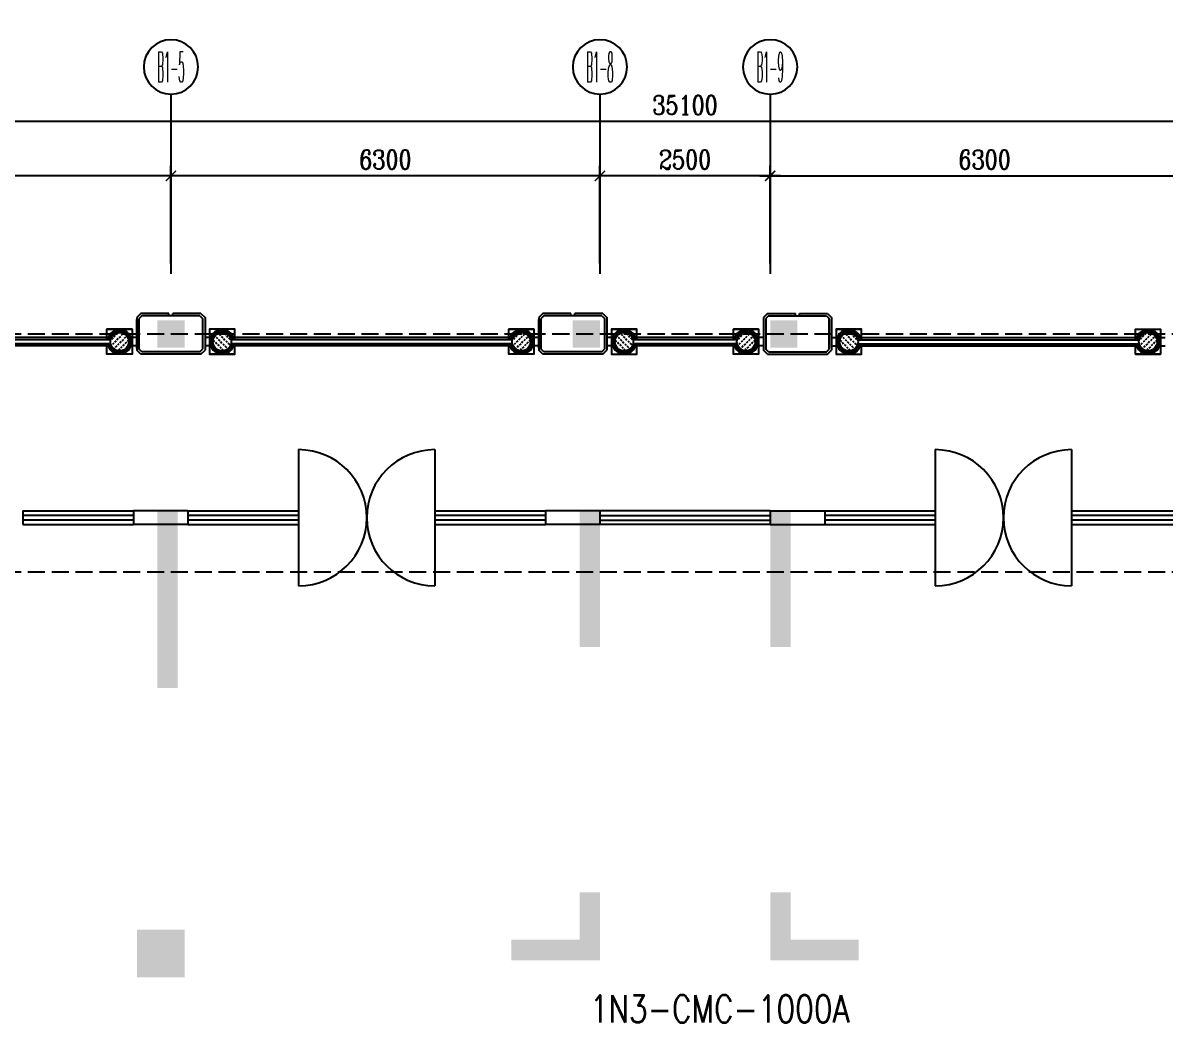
# Model space of a CAD drawing. Extents: x 3476 to 122276, y -94307 to -10307.
# Drawn here: x 36223 to 52998, y -68131 to -53423 of the extents above; entities that cross this region are included whole.
import ezdxf
from ezdxf.enums import TextEntityAlignment as Align

# ---------------------------------------------------------------- set-up
doc = ezdxf.new("R2010")
doc.units = 0
doc.header["$LTSCALE"] = 1000
doc.header["$MEASUREMENT"] = 0
doc.linetypes.add('DASH', pattern=[0.35, 0.25, -0.1])
doc.layers.get('0').update_dxf_attribs({"linetype": 'CONTINUOUS'})
doc.layers.get('DEFPOINTS').update_dxf_attribs({"linetype": 'CONTINUOUS'})
for name, color, linetype in [('AXIS', 7, 'CONTINUOUS'), ('AXIS_TEXT', 7, 'CONTINUOUS'), ('COLUMN', 252, 'CONTINUOUS'), ('DJ', 4, 'CONTINUOUS'), ('KT', 7, 'CONTINUOUS'), ('WALL', 7, 'CONTINUOUS'), ('WINDOW', 7, 'CONTINUOUS'), ('柱', 252, 'CONTINUOUS')]:
    doc.layers.add(name, color=color, linetype=linetype)
doc.styles.add('_HZTXT', font='txt.shx', dxfattribs={"width": 0.8, "bigfont": 'hztxt.shx'})
doc.styles.add('COMPLEX', font='COMPLEX.shx', dxfattribs={"width": 0.8})
doc.styles.add('DIM_FONT', font='romanc.shx', dxfattribs={"width": 0.8})
doc.dimstyles.new('S100', dxfattribs={"dimtxt": 280, "dimasz": 150, "dimexe": 150, "dimexo": 150, "dimgap": 100, "dimtad": 1, "dimdec": 0, "dimzin": 0, "dimdsep": 46, "dimtxsty": 'DIM_FONT', "dimblk": '_DIMX', "dimblk1": 'ARCHTICK', "dimblk2": 'ARCHTICK', "dimsah": 1, "dimcen": 0.09, "dimdle": 150, "dimclrt": 7, "dimadec": 0, "dimazin": 0, "dimtfac": 1, "dimtdec": 0, "dimtix": 1, "dimtmove": 2, "dimatfit": 3, "dimldrblk": 'ARCHTICK', "dimfxl": 0, "dimtolj": 1, "dimtzin": 0, "dimarcsym": 0})

# ---------------------------------------------------------------- blocks, each defined once
blk = doc.blocks.new('_FZH')
blk.add_solid([(-0.5, -0.5), (0.5, -0.5), (-0.5, 0.5), (0.5, 0.5)])
blk = doc.blocks.new('_AXISO')
blk.add_circle((0, 0), 0.5)
at = {"layer": 'AXIS_TEXT', "style": 'COMPLEX', "width": 1.041667}
blk.add_attdef('A', text='', height=0.56, dxfattribs=at).set_placement((-0.25, -0.28), (0.25, -0.28), align=Align.FIT)
blk = doc.blocks.new('_ARCHTICK')
at = {"color": 0, "linetype": 'ByBlock', "const_width": 0.15}
blk.add_lwpolyline([(-0.5, -0.5), (0.5, 0.5)], dxfattribs=at)
blk = doc.blocks.new('*D834')
at = {"color": 0, "linetype": 'ByBlock'}
for p, q in [((28398, -76997), (28398, -74760)), ((63498, -76997), (63498, -74760)), ((63648, -74910), (28248, -74910))]:
    blk.add_line(p, q, dxfattribs=at)
at = {"layer": 'DEFPOINTS', "color": 0, "linetype": 'ByBlock'}
for p in [(28398, -74910), (28398, -77147), (63498, -77147)]:
    blk.add_point(p, dxfattribs=at)
at = {"color": 0, "linetype": 'ByBlock', "xscale": 150, "yscale": 150, "zscale": 150, "rotation": 180}
blk.add_blockref('_ARCHTICK', (28398, -74910), dxfattribs=at)
at = {"color": 0, "linetype": 'ByBlock', "xscale": 150, "yscale": 150, "zscale": 150}
blk.add_blockref('_ARCHTICK', (63498, -74910), dxfattribs=at)
at = {"color": 7, "linetype": 'ByBlock', "insert": (45948, -74670), "char_height": 280, "attachment_point": 5, "style": 'DIM_FONT'}
blk.add_mtext('\\A1;35100', dxfattribs=at)
blk = doc.blocks.new('_DIMX')
blk.add_line((-150, 0), (150, 0))
at = {"const_width": 50}
blk.add_lwpolyline([(-70, -70), (70, 70)], dxfattribs=at)
blk = doc.blocks.new('*D839')
at = {"color": 0, "linetype": 'ByBlock'}
for p, q in [((32298, -76997), (32298, -75560)), ((38398, -76997), (38398, -75560)), ((38548, -75710), (32148, -75710))]:
    blk.add_line(p, q, dxfattribs=at)
at = {"layer": 'DEFPOINTS', "color": 0, "linetype": 'ByBlock'}
for p in [(32298, -75710), (32298, -77147), (38398, -77147)]:
    blk.add_point(p, dxfattribs=at)
at = {"color": 0, "linetype": 'ByBlock', "xscale": 150, "yscale": 150, "zscale": 150, "rotation": 180}
blk.add_blockref('_ARCHTICK', (32298, -75710), dxfattribs=at)
at = {"color": 0, "linetype": 'ByBlock', "xscale": 150, "yscale": 150, "zscale": 150}
blk.add_blockref('_ARCHTICK', (38398, -75710), dxfattribs=at)
at = {"color": 7, "linetype": 'ByBlock', "insert": (35348, -75470), "char_height": 280, "attachment_point": 5, "style": 'DIM_FONT'}
blk.add_mtext('\\A1;6100', dxfattribs=at)
blk = doc.blocks.new('*D841')
at = {"color": 0, "linetype": 'ByBlock'}
for p, q in [((44698, -76997), (44698, -75560)), ((47198, -76997), (47198, -75560)), ((47348, -75710), (44548, -75710))]:
    blk.add_line(p, q, dxfattribs=at)
at = {"layer": 'DEFPOINTS', "color": 0, "linetype": 'ByBlock'}
for p in [(44698, -75710), (44698, -77147), (47198, -77147)]:
    blk.add_point(p, dxfattribs=at)
at = {"color": 0, "linetype": 'ByBlock', "xscale": 150, "yscale": 150, "zscale": 150, "rotation": 180}
blk.add_blockref('_ARCHTICK', (44698, -75710), dxfattribs=at)
at = {"color": 0, "linetype": 'ByBlock', "xscale": 150, "yscale": 150, "zscale": 150}
blk.add_blockref('_ARCHTICK', (47198, -75710), dxfattribs=at)
at = {"color": 7, "linetype": 'ByBlock', "insert": (45948, -75470), "char_height": 280, "attachment_point": 5, "style": 'DIM_FONT'}
blk.add_mtext('\\A1;2500', dxfattribs=at)
blk = doc.blocks.new('*D844')
at = {"color": 0, "linetype": 'ByBlock'}
for p, q in [((47198, -76997), (47198, -75560)), ((53498, -76997), (53498, -75560)), ((47048, -75710), (53648, -75710))]:
    blk.add_line(p, q, dxfattribs=at)
at = {"layer": 'DEFPOINTS', "color": 0, "linetype": 'ByBlock'}
for p in [(53498, -75710), (47198, -77147), (53498, -77147)]:
    blk.add_point(p, dxfattribs=at)
at = {"color": 0, "linetype": 'ByBlock', "xscale": 150, "yscale": 150, "zscale": 150, "rotation": 180}
blk.add_blockref('_ARCHTICK', (47198, -75710), dxfattribs=at)
at = {"color": 0, "linetype": 'ByBlock', "xscale": 150, "yscale": 150, "zscale": 150}
blk.add_blockref('_ARCHTICK', (53498, -75710), dxfattribs=at)
at = {"color": 7, "linetype": 'ByBlock', "insert": (50348, -75470), "char_height": 280, "attachment_point": 5, "style": 'DIM_FONT'}
blk.add_mtext('\\A1;6300', dxfattribs=at)
blk = doc.blocks.new('*D852')
at = {"color": 0, "linetype": 'ByBlock'}
for p, q in [((38398, -76997), (38398, -75560)), ((44698, -76997), (44698, -75560)), ((44848, -75710), (38248, -75710))]:
    blk.add_line(p, q, dxfattribs=at)
at = {"layer": 'DEFPOINTS', "color": 0, "linetype": 'ByBlock'}
for p in [(38398, -75710), (38398, -77147), (44698, -77147)]:
    blk.add_point(p, dxfattribs=at)
at = {"color": 0, "linetype": 'ByBlock', "xscale": 150, "yscale": 150, "zscale": 150, "rotation": 180}
blk.add_blockref('_ARCHTICK', (38398, -75710), dxfattribs=at)
at = {"color": 0, "linetype": 'ByBlock', "xscale": 150, "yscale": 150, "zscale": 150}
blk.add_blockref('_ARCHTICK', (44698, -75710), dxfattribs=at)
at = {"color": 7, "linetype": 'ByBlock', "insert": (41548, -75470), "char_height": 280, "attachment_point": 5, "style": 'DIM_FONT'}
blk.add_mtext('\\A1;6300', dxfattribs=at)
blk = doc.blocks.new('M_B0OPK')
for p, q in [((-0.5, 0.5), (0.5, 0.5)), ((0.5, 0.167), (-0.5, 0.167)), ((0.5, -0.167), (-0.5, -0.167)), ((-0.5, -0.5), (0.5, -0.5))]:
    blk.add_line(p, q)

msp = doc.modelspace()

# ---------------------------------------------------------------- hatches: boundary and pattern name
h = msp.add_hatch()
h.set_pattern_fill('天然石材', color=256, scale=244.712991, angle=180, style=0)
h.set_pattern_definition([(225, (-25729.7, -59424.4), (432.5955, -432.5955), []), (225, (-25772.976, -59424.41), (43.259554, -43.259554), [30.589124, -15.29456])])
h.paths.add_polyline_path([(37778.3, -58107.3, 1), (37508.3, -58107.3, 1)])
h = msp.add_hatch()
h.set_pattern_fill('天然石材', color=256, scale=244.712991, angle=180, style=0)
h.set_pattern_definition([(315, (102522.86, -59424.4), (-432.5955, -432.5955), []), (315, (102566.12, -59424.41), (-43.259554, -43.259554), [30.589124, -15.29456])])
h.paths.add_polyline_path([(39284.8, -58107.3, 1), (39014.8, -58107.3, 1)])
h = msp.add_hatch()
h.set_pattern_fill('天然石材', color=256, scale=244.712991, angle=180, style=0)
h.set_pattern_definition([(225, (-19829.7, -59424.4), (432.5955, -432.5955), []), (225, (-19872.976, -59424.41), (43.259554, -43.259554), [30.589124, -15.29456])])
h.paths.add_polyline_path([(43678.3, -58107.3, 1), (43408.3, -58107.3, 1)])
h = msp.add_hatch()
h.set_pattern_fill('天然石材', color=256, scale=244.712991, angle=180, style=0)
h.set_pattern_definition([(315, (108426.16, -59424.4), (-432.5955, -432.5955), []), (315, (108469.42, -59424.41), (-43.259554, -43.259554), [30.589124, -15.29456])])
h.paths.add_polyline_path([(45188.1, -58107.3, 1), (44918.1, -58107.3, 1)])
h = msp.add_hatch()
h.set_pattern_fill('天然石材', color=256, scale=244.712991, angle=180, style=0)
h.set_pattern_definition([(225, (-16529.7, -59424.4), (432.5955, -432.5955), []), (225, (-16572.976, -59424.41), (43.259554, -43.259554), [30.589124, -15.29456])])
h.paths.add_polyline_path([(46978.3, -58107.3, 1), (46708.3, -58107.3, 1)])
h = msp.add_hatch()
h.set_pattern_fill('天然石材', color=256, scale=244.712991, angle=180, style=0)
h.set_pattern_definition([(315, (111726.16, -59424.4), (-432.5955, -432.5955), []), (315, (111769.42, -59424.41), (-43.259554, -43.259554), [30.589124, -15.29456])])
h.paths.add_polyline_path([(48488.1, -58107.3, 1), (48218.1, -58107.3, 1)])
h = msp.add_hatch()
h.set_pattern_fill('天然石材', color=256, scale=244.712991, angle=180, style=0)
h.set_pattern_definition([(225, (-10626.4, -59424.4), (432.5955, -432.5955), []), (225, (-10669.676, -59424.41), (43.259554, -43.259554), [30.589124, -15.29456])])
h.paths.add_polyline_path([(52881.6, -58107.3, 1), (52611.6, -58107.3, 1)])
at = {"layer": '柱'}
h = msp.add_hatch(color=252, dxfattribs=at)
h.paths.add_polyline_path([(44398.2, -66192.3), (44698.2, -66192.3), (44698.2, -67192.3), (43398.2, -67192.3), (43398.2, -66892.3), (44398.2, -66892.3)])
h.paths.add_polyline_path([(28898.2, -60592.3), (28398.2, -60592.3), (28398.2, -63592.3), (28698.2, -63592.3), (28698.2, -60892.3), (28898.2, -60892.3)])
h.paths.add_polyline_path([(28398.2, -68192.3), (28698.2, -68192.3), (28698.2, -69692.3), (28898.2, -69692.3), (28898.2, -69992.3), (28398.2, -69992.3)])
h.paths.add_polyline_path([(34998.2, -73192.3), (35498.2, -73192.3), (35498.2, -75182.3), (35198.2, -75182.3), (35198.2, -73492.3), (34998.2, -73492.3)])
h.paths.add_polyline_path([(30998.2, -77892.3), (31298.2, -77892.3), (31298.2, -79592.3), (31648.2, -79592.3), (31648.2, -79892.3), (30998.2, -79892.3)])
h.paths.add_polyline_path([(31498.2, -74392.3), (30998.2, -74392.3), (30998.2, -75992.3), (31298.2, -75992.3), (31298.2, -74692.3), (31498.2, -74692.3)])
h.paths.add_polyline_path([(34198.2, -79592.3), (34198.2, -79892.3), (35598.2, -79892.3), (35598.2, -79592.3), (34998.2, -79592.3), (34998.2, -78892.3), (34698.2, -78892.3), (34698.2, -79592.3)])
h.paths.add_polyline_path([(40098.2, -78792.3), (40398.2, -78792.3), (40398.2, -80392.3), (40098.2, -80392.3)])
h.paths.add_polyline_path([(32098.2, -67442.3), (32798.2, -67442.3), (32798.2, -66742.3), (32098.2, -66742.3)])
h.paths.add_polyline_path([(32098.2, -70242.3), (32798.2, -70242.3), (32798.2, -69542.3), (32098.2, -69542.3)])
h.paths.add_polyline_path([(31798.2, -60592.3), (32598.2, -60592.3), (32598.2, -61892.3), (32598.2, -62092.3), (32298.2, -62092.3), (32298.2, -60892.3), (31798.2, -60892.3)])
h.paths.add_polyline_path([(40398.2, -73192.3), (40398.2, -73492.3), (38398.2, -73492.3), (38398.2, -73192.3)])
h.paths.add_polyline_path([(37898.2, -70242.3), (38598.2, -70242.3), (38598.2, -69542.3), (37898.2, -69542.3)])
h.paths.add_polyline_path([(37898.2, -67442.3), (38598.2, -67442.3), (38598.2, -66742.3), (37898.2, -66742.3)])
h.paths.add_polyline_path([(43498.2, -71592.3), (43498.2, -71292.3), (42698.2, -71292.3), (42698.2, -73892.3), (43598.2, -73892.3), (43598.2, -73592.3), (42998.2, -73592.3), (42998.2, -71592.3)])
h.paths.add_polyline_path([(42998.2, -71592.3), (42998.2, -73592.3)], flags=16)
h.paths.add_polyline_path([(38198.2, -63192.3), (38498.2, -63192.3), (38498.2, -60592.3), (38198.2, -60592.3)])
h.paths.add_polyline_path([(60098.2, -60592.3), (59298.2, -60592.3), (59298.2, -61892.3), (59298.2, -62092.3), (59598.2, -62092.3), (59598.2, -60892.3), (60098.2, -60892.3)])
h.paths.add_polyline_path([(59798.2, -67442.3), (59098.2, -67442.3), (59098.2, -66742.3), (59798.2, -66742.3)])
h.paths.add_polyline_path([(59798.2, -70242.3), (59098.2, -70242.3), (59098.2, -69542.3), (59798.2, -69542.3)])
h.paths.add_polyline_path([(56898.2, -73192.3), (56398.2, -73192.3), (56398.2, -75182.3), (56698.2, -75182.3), (56698.2, -73492.3), (56898.2, -73492.3)])
h.paths.add_polyline_path([(51798.2, -78792.3), (51498.2, -78792.3), (51498.2, -80392.3), (51798.2, -80392.3)])
h.paths.add_polyline_path([(47498.2, -78392.3), (47198.2, -78392.3), (47198.2, -80392.3), (47498.2, -80392.3)])
h.paths.add_polyline_path([(44398.2, -78392.3), (44698.2, -78392.3), (44698.2, -80392.3), (44398.2, -80392.3)])
h.paths.add_polyline_path([(57698.2, -79592.3), (57698.2, -79892.3), (56298.2, -79892.3), (56298.2, -79592.3), (56898.2, -79592.3), (56898.2, -78892.3), (57198.2, -78892.3), (57198.2, -79592.3)])
h.paths.add_polyline_path([(51498.2, -73192.3), (51498.2, -73492.3), (53498.2, -73492.3), (53498.2, -73192.3)])
h.paths.add_polyline_path([(47498.2, -66192.3), (47198.2, -66192.3), (47198.2, -67192.3), (48498.2, -67192.3), (48498.2, -66892.3), (47498.2, -66892.3)])
h.paths.add_polyline_path([(44598.2, -71592.3), (44598.2, -71292.3), (45398.2, -71292.3), (45398.2, -73892.3), (44498.2, -73892.3), (44498.2, -73592.3), (45098.2, -73592.3), (45098.2, -71592.3)])
h.paths.add_polyline_path([(47298.2, -71592.3), (47298.2, -71292.3), (46498.2, -71292.3), (46498.2, -73892.3), (47398.2, -73892.3), (47398.2, -73592.3), (46798.2, -73592.3), (46798.2, -71592.3)])
h.paths.add_polyline_path([(48898.2, -71592.3), (48898.2, -73592.3)], flags=16)
h.paths.add_polyline_path([(48398.2, -71592.3), (48398.2, -71292.3), (49198.2, -71292.3), (49198.2, -73892.3), (48298.2, -73892.3), (48298.2, -73592.3), (48898.2, -73592.3), (48898.2, -71592.3)])
h.paths.add_polyline_path([(44398.2, -62592.3), (44698.2, -62592.3), (44698.2, -60592.3), (44398.2, -60592.3)])
h.paths.add_polyline_path([(47498.2, -62592.3), (47198.2, -62592.3), (47198.2, -60592.3), (47498.2, -60592.3)])
h.paths.add_polyline_path([(53998.2, -70242.3), (53298.2, -70242.3), (53298.2, -69542.3), (53998.2, -69542.3)])
h.paths.add_polyline_path([(53998.2, -67442.3), (53298.2, -67442.3), (53298.2, -66742.3), (53998.2, -66742.3)])
h.paths.add_polyline_path([(53698.2, -63192.3), (53398.2, -63192.3), (53398.2, -60592.3), (53698.2, -60592.3)])
h.paths.add_polyline_path([(60898.2, -77892.3), (60598.2, -77892.3), (60598.2, -79592.3), (60248.2, -79592.3), (60248.2, -79892.3), (60898.2, -79892.3)])
h.paths.add_polyline_path([(60398.2, -74392.3), (60898.2, -74392.3), (60898.2, -75992.3), (60598.2, -75992.3), (60598.2, -74692.3), (60398.2, -74692.3)])
h.paths.add_polyline_path([(62998.2, -60592.3), (63498.2, -60592.3), (63498.2, -63592.3), (63198.2, -63592.3), (63198.2, -60892.3), (62998.2, -60892.3)])
h.paths.add_polyline_path([(63498.2, -68192.3), (63198.2, -68192.3), (63198.2, -69692.3), (62998.2, -69692.3), (62998.2, -69992.3), (63498.2, -69992.3)])
edge = h.paths.add_edge_path()
edge.add_line((25932.4, -60592.3), (64529, -60592.3))
edge = h.paths.add_edge_path()
edge.add_line((63498.2, -82697.2), (63498.2, -56401.3))

# ---------------------------------------------------------------- linework, layer by layer
for p, q in [((37828.2, -57922.4), (37458.4, -57922.4)), ((39334.7, -57922.4), (38964.9, -57922.4)), ((43728.2, -57922.4), (43358.4, -57922.4)), ((44868.2, -57922.4), (45238, -57922.4)), ((47028.2, -57922.4), (46658.4, -57922.4)), ((48168.2, -57922.4), (48538, -57922.4)), ((52561.7, -57922.4), (52931.5, -57922.4)), ((37828.2, -58292.2), (37458.4, -58292.2)), ((39334.7, -58292.2), (38964.9, -58292.2)), ((43728.2, -58292.2), (43358.4, -58292.2)), ((44868.2, -58292.2), (45238, -58292.2)), ((47028.2, -58292.2), (46658.4, -58292.2)), ((48168.2, -58292.2), (48538, -58292.2)), ((52561.7, -58292.2), (52931.5, -58292.2)), ((40273.2, -59692.5), (40273.2, -61692.5)), ((42273.2, -59692.5), (42273.2, -61692.5)), ((49623.2, -59692.5), (49623.2, -61692.5)), ((51623.2, -59692.5), (51623.2, -61692.5)), ((47198.2, -60592.3), (44698.2, -60592.3)), ((44698.2, -60659.1), (47198.2, -60659.1)), ((44698.2, -60725.9), (47198.2, -60725.9)), ((47198.2, -60792.7), (44698.2, -60792.7))]:
    msp.add_line(p, q)
for points in [[(37458.4, -58077.4), (37458.4, -57922.4), (37828.2, -57922.4), (37828.2, -58292.2), (37458.4, -58292.2), (37458.4, -58137.4)], [(39334.7, -58077.4), (39334.7, -57922.4), (38964.9, -57922.4), (38964.9, -58292.2), (39334.7, -58292.2), (39334.7, -58137.4)], [(43358.4, -58077.4), (43358.4, -57922.4), (43728.2, -57922.4), (43728.2, -58292.2), (43358.4, -58292.2), (43358.4, -58137.4)], [(45238, -58077.4), (45238, -57922.4), (44868.2, -57922.4), (44868.2, -58292.2), (45238, -58292.2), (45238, -58137.4)], [(46658.4, -58077.4), (46658.4, -57922.4), (47028.2, -57922.4), (47028.2, -58292.2), (46658.4, -58292.2), (46658.4, -58137.4)], [(48538, -58077.4), (48538, -57922.4), (48168.2, -57922.4), (48168.2, -58292.2), (48538, -58292.2), (48538, -58137.4)], [(52561.7, -58077.4), (52561.7, -57922.4), (52931.5, -57922.4), (52931.5, -58292.2), (52561.7, -58292.2), (52561.7, -58137.4)]]:
    msp.add_lwpolyline(points)
for centre in [(37643.3, -58107.3), (39149.8, -58107.3), (43543.3, -58107.3), (45053.1, -58107.3), (46843.3, -58107.3), (48353.1, -58107.3), (52746.6, -58107.3)]:
    msp.add_circle(centre, 135)
for centre, radius, start, end in [((37643.3, -58107.3), 180.2, 189.60722, 170.43857), ((37643.3, -58107.3), 165.2, 190.4891, 169.56099), ((37643.3, -58107.3), 160.2, 190.8204, 169.23131), ((37643.3, -58107.3), 144.8, 191.98696, 168.07047), ((39149.8, -58107.3), 180.2, 9.56143, 350.39278), ((39149.8, -58107.3), 165.2, 10.43901, 349.5109), ((39149.8, -58107.3), 160.2, 10.76869, 349.1796), ((39149.8, -58107.3), 144.8, 11.92953, 348.01304), ((43543.3, -58107.3), 180.2, 189.60722, 170.43857), ((43543.3, -58107.3), 165.2, 190.4891, 169.56099), ((43543.3, -58107.3), 160.2, 190.8204, 169.23131), ((43543.3, -58107.3), 144.8, 191.98696, 168.07047), ((45053.1, -58107.3), 180.2, 9.56143, 350.39278), ((45053.1, -58107.3), 165.2, 10.43901, 349.5109), ((45053.1, -58107.3), 160.2, 10.76869, 349.1796), ((45053.1, -58107.3), 144.8, 11.92953, 348.01304), ((46843.3, -58107.3), 180.2, 189.60722, 170.43857), ((46843.3, -58107.3), 165.2, 190.4891, 169.56099), ((46843.3, -58107.3), 160.2, 190.8204, 169.23131), ((46843.3, -58107.3), 144.8, 191.98696, 168.07047), ((48353.1, -58107.3), 180.2, 9.56143, 350.39278), ((48353.1, -58107.3), 165.2, 10.43901, 349.5109), ((48353.1, -58107.3), 160.2, 10.76869, 349.1796), ((48353.1, -58107.3), 144.8, 11.92953, 348.01304), ((52746.6, -58107.3), 180.2, 189.60722, 170.43857), ((52746.6, -58107.3), 165.2, 190.4891, 169.56099), ((52746.6, -58107.3), 160.2, 190.8204, 169.23131), ((52746.6, -58107.3), 144.8, 191.98696, 168.07047), ((40273.2, -60692.5), 1000, 270, 90), ((42273.2, -60692.5), 1000, 90, 270), ((49623.2, -60692.5), 1000, 270, 90), ((51623.2, -60692.5), 1000, 90, 270)]:
    msp.add_arc(centre, radius, start, end)
at = {"layer": 'AXIS'}
for p, q in [((38398.2, -54470.8), (38398.2, -57108.8)), ((44698.2, -54470.8), (44698.2, -57108.8)), ((47198.2, -54470.8), (47198.2, -57108.8))]:
    msp.add_line(p, q, dxfattribs=at)
at = {"layer": 'KT', "linetype": 'DASH'}
msp.add_line((63498.2, -61492.3), (28698.2, -61492.3), dxfattribs=at)
at = {"layer": 'WALL'}
for p, q in [((37958.2, -57692.3), (37898.2, -57752.3)), ((38368.2, -57692.3), (37958.2, -57692.3)), ((38368.2, -57727.3), (38368.2, -57692.3)), ((38428.2, -57727.3), (38428.2, -57692.3)), ((38838.2, -57692.3), (38428.2, -57692.3)), ((38838.2, -57692.3), (38898.2, -57752.3)), ((43858.2, -57692.3), (43798.2, -57752.3)), ((44268.2, -57692.3), (43858.2, -57692.3)), ((44268.2, -57727.3), (44268.2, -57692.3)), ((44328.2, -57727.3), (44328.2, -57692.3)), ((44738.2, -57692.3), (44328.2, -57692.3)), ((44738.2, -57692.3), (44798.2, -57752.3)), ((47158.2, -57692.3), (47098.2, -57752.3)), ((47158.2, -57692.3), (47568.2, -57692.3)), ((47568.2, -57727.3), (47568.2, -57692.3)), ((47628.2, -57692.3), (48038.2, -57692.3)), ((47628.2, -57727.3), (47628.2, -57692.3)), ((48038.2, -57692.3), (48098.2, -57752.3)), ((37898.2, -57752.3), (37898.2, -58232.3)), ((37898.2, -58202.3), (37898.2, -57782.3)), ((37972.7, -57727.3), (37933.2, -57766.8)), ((37933.2, -58217.8), (37933.2, -57766.8)), ((38368.2, -57727.3), (37972.7, -57727.3)), ((38823.7, -57727.3), (38368.2, -57727.3)), ((38823.7, -57727.3), (38863.2, -57766.8)), ((38863.2, -57766.8), (38863.2, -58217.8)), ((38898.2, -57752.3), (38898.2, -58232.3)), ((43798.2, -57752.3), (43798.2, -58232.3)), ((43798.2, -58202.3), (43798.2, -57782.3)), ((43872.7, -57727.3), (43833.2, -57766.8)), ((43833.2, -58217.8), (43833.2, -57766.8)), ((44268.2, -57727.3), (43872.7, -57727.3)), ((44723.7, -57727.3), (44268.2, -57727.3)), ((44723.7, -57727.3), (44763.2, -57766.8)), ((44763.2, -57766.8), (44763.2, -58217.8)), ((44798.2, -57752.3), (44798.2, -58232.3)), ((47098.2, -57752.3), (47098.2, -58232.3)), ((47172.7, -57727.3), (47133.2, -57766.8)), ((47133.2, -57766.8), (47133.2, -58217.8)), ((47172.7, -57727.3), (47628.2, -57727.3)), ((47628.2, -57727.3), (48023.7, -57727.3)), ((48023.7, -57727.3), (48063.2, -57766.8)), ((48063.2, -58217.8), (48063.2, -57766.8)), ((48098.2, -57752.3), (48098.2, -58232.3)), ((48098.2, -58202.3), (48098.2, -57782.3)), ((37958.2, -58292.3), (37898.2, -58232.3)), ((37972.7, -58257.3), (37933.2, -58217.8)), ((38838.2, -58292.3), (37958.2, -58292.3)), ((38823.7, -58257.3), (37972.7, -58257.3)), ((38823.7, -58257.3), (38863.2, -58217.8)), ((38838.2, -58292.3), (38898.2, -58232.3)), ((43858.2, -58292.3), (43798.2, -58232.3)), ((43872.7, -58257.3), (43833.2, -58217.8)), ((44738.2, -58292.3), (43858.2, -58292.3)), ((44723.7, -58257.3), (43872.7, -58257.3)), ((44723.7, -58257.3), (44763.2, -58217.8)), ((44738.2, -58292.3), (44798.2, -58232.3)), ((47158.2, -58292.3), (47098.2, -58232.3)), ((47172.7, -58257.3), (47133.2, -58217.8)), ((47158.2, -58292.3), (48038.2, -58292.3)), ((47172.7, -58257.3), (48023.7, -58257.3)), ((48023.7, -58257.3), (48063.2, -58217.8)), ((48038.2, -58292.3), (48098.2, -58232.3)), ((36223.2, -60592.3), (36223.2, -60792.7)), ((36223.2, -60592.3), (36223.2, -60792.7)), ((37848.2, -60592.3), (37848.2, -60792.7)), ((38648.2, -60592.3), (37848.2, -60592.3)), ((38648.2, -60592.3), (38648.2, -60792.7)), ((40273.2, -60592.3), (40273.2, -60792.7)), ((40273.2, -60592.3), (40273.2, -60792.7)), ((42273.2, -60592.3), (42273.2, -60792.7)), ((42273.2, -60592.3), (42273.2, -60792.7)), ((44698.2, -60592.3), (43898.2, -60592.3)), ((43898.2, -60592.3), (43898.2, -60792.7)), ((44698.2, -60592.3), (44698.2, -60792.7)), ((47198.2, -60592.3), (47998.2, -60592.3)), ((47198.2, -60592.3), (47198.2, -60792.7)), ((47998.2, -60592.3), (47998.2, -60792.7)), ((49623.2, -60592.3), (49623.2, -60792.7)), ((49623.2, -60592.3), (49623.2, -60792.7)), ((51623.2, -60592.3), (51623.2, -60792.7)), ((51623.2, -60592.3), (51623.2, -60792.7)), ((38648.2, -60792.7), (37848.2, -60792.7)), ((44698.2, -60792.7), (43898.2, -60792.7)), ((47198.2, -60792.7), (47998.2, -60792.7))]:
    msp.add_line(p, q, dxfattribs=at)
at = {"layer": 'WALL', "linetype": 'DASH'}
msp.add_lwpolyline([(23494.8, -60981.8), (23856.5, -60198.6, -0.2924549), (27306.3, -57992.1), (27898.5, -57992.1), (103674, -57992.3)], format="xyb", dxfattribs=at)
at = {"layer": 'WINDOW'}
for p, q in [((37511.7, -58137.4), (33184.7, -58137.4)), ((37511.7, -58077.4), (33184.8, -58077.4)), ((37458.4, -58047.4), (33238, -58047.4)), ((37458.4, -58167.4), (33238, -58167.4)), ((37898.2, -58047.4), (37828.2, -58047.4)), ((37898.2, -58167.4), (37828.2, -58167.4)), ((38964.9, -58047.4), (38898.2, -58047.4)), ((38964.9, -58167.4), (38898.2, -58167.4)), ((43411.7, -58137.4), (39281.4, -58137.4)), ((43411.7, -58077.4), (39281.5, -58077.4)), ((43358.4, -58047.4), (39334.7, -58047.4)), ((43358.4, -58167.4), (39334.7, -58167.4)), ((43798.2, -58047.4), (43728.2, -58047.4)), ((43798.2, -58167.4), (43728.2, -58167.4)), ((44868.2, -58047.4), (44798.2, -58047.4)), ((44868.2, -58167.4), (44798.2, -58167.4)), ((46711.7, -58137.4), (45184.7, -58137.4)), ((46711.7, -58077.4), (45184.8, -58077.4)), ((46658.4, -58047.4), (45238, -58047.4)), ((46658.4, -58167.4), (45238, -58167.4)), ((47098.2, -58047.4), (47028.2, -58047.4)), ((47098.2, -58167.4), (47028.2, -58167.4)), ((48098.2, -58047.4), (48168.2, -58047.4)), ((48098.2, -58167.4), (48168.2, -58167.4)), ((48484.7, -58137.4), (52615, -58137.4)), ((48484.8, -58077.4), (52615, -58077.4)), ((48538, -58047.4), (52561.7, -58047.4)), ((48538, -58167.4), (52561.7, -58167.4)), ((52931.5, -58047.4), (52998.2, -58047.4)), ((52931.5, -58167.4), (52998.2, -58167.4))]:
    msp.add_line(p, q, dxfattribs=at)

# ---------------------------------------------------------------- block references
at = {"layer": 'AXIS'}
ref = msp.add_blockref('_AXISO', (38398.2, -54070.8), dxfattribs=dict(at, xscale=-800, yscale=800, zscale=800, rotation=180))
ref.add_attrib('A', 'B1-5', dxfattribs={"layer": 'AXIS_TEXT', "height": 448, "style": 'COMPLEX', "width": 0.243506}).set_placement((38198.2, -54294.8), (38598.2, -54294.8), align=Align.FIT)
ref = msp.add_blockref('_AXISO', (44698.2, -54070.8), dxfattribs=dict(at, xscale=-800, yscale=800, zscale=800, rotation=180))
ref.add_attrib('A', 'B1-8', dxfattribs={"layer": 'AXIS_TEXT', "height": 448, "style": 'COMPLEX', "width": 0.243506}).set_placement((44498.2, -54294.8), (44898.2, -54294.8), align=Align.FIT)
ref = msp.add_blockref('_AXISO', (47198.2, -54070.8), dxfattribs=dict(at, xscale=-800, yscale=800, zscale=800, rotation=180))
ref.add_attrib('A', 'B1-9', dxfattribs={"layer": 'AXIS_TEXT', "height": 448, "style": 'COMPLEX', "width": 0.243506}).set_placement((46998.2, -54294.8), (47398.2, -54294.8), align=Align.FIT)
at = {"layer": 'COLUMN', "xscale": 400, "yscale": 400, "zscale": 400}
for p in [(38398.2, -57992.3), (44498.2, -57992.3), (47398.2, -57992.3)]:
    msp.add_blockref('_FZH', p, dxfattribs=at)
at = {"layer": 'WINDOW', "xscale": -1625, "zscale": 1625, "rotation": 180}
for p, yscale in [((37035.7, -60692.5), 200.4193179859358), ((39460.7, -60692.5), 200.4193179844005), ((43085.7, -60692.5), 200.4193179859358), ((48810.7, -60692.5), 200.4193179844005), ((52435.7, -60692.5), 200.4193179859358)]:
    msp.add_blockref('M_B0OPK', p, dxfattribs=dict(at, yscale=yscale))

# ---------------------------------------------------------------- texts
at = {"layer": 'DJ', "style": '_HZTXT', "width": 0.8}
msp.add_text('1N3-CMC-1000A', height=400, dxfattribs=at).set_placement((44548.1, -68105.6))

# ---------------------------------------------------------------- dimensions: what is measured, and where the dimension line sits
at = {"layer": 'AXIS'}
dim = msp.add_aligned_dim(p1=(63498.2, -57108.8), p2=(28398.2, -57108.8), distance=-2237.9, dimstyle='S100', dxfattribs=at)
dim.commit()
dim.dimension.update_dxf_attribs({"geometry": '*D834', "text_midpoint": (45948.2, -53423.4), "insert": (0, 20038.7)})
for base, p1, p2, picture, middle in [((32298.2, -55670.8), (38398.2, -57108.8), (32298.2, -57108.8), '*D839', (35348.2, -54223.4)), ((38398.2, -55670.8), (44698.2, -57108.8), (38398.2, -57108.8), '*D852', (41548.2, -54223.4)), ((44698.2, -55670.8), (47198.2, -57108.8), (44698.2, -57108.8), '*D841', (45948.2, -54223.4)), ((53498.2, -55670.8), (47198.2, -57108.8), (53498.2, -57108.8), '*D844', (50348.2, -54223.4))]:
    dim = msp.add_linear_dim(base=base, p1=p1, p2=p2, angle=180, dimstyle='S100', dxfattribs=at)
    dim.commit()
    dim.dimension.update_dxf_attribs({"geometry": picture, "text_midpoint": middle, "insert": (0, 20038.7)})

doc.saveas('drawing.dxf')
